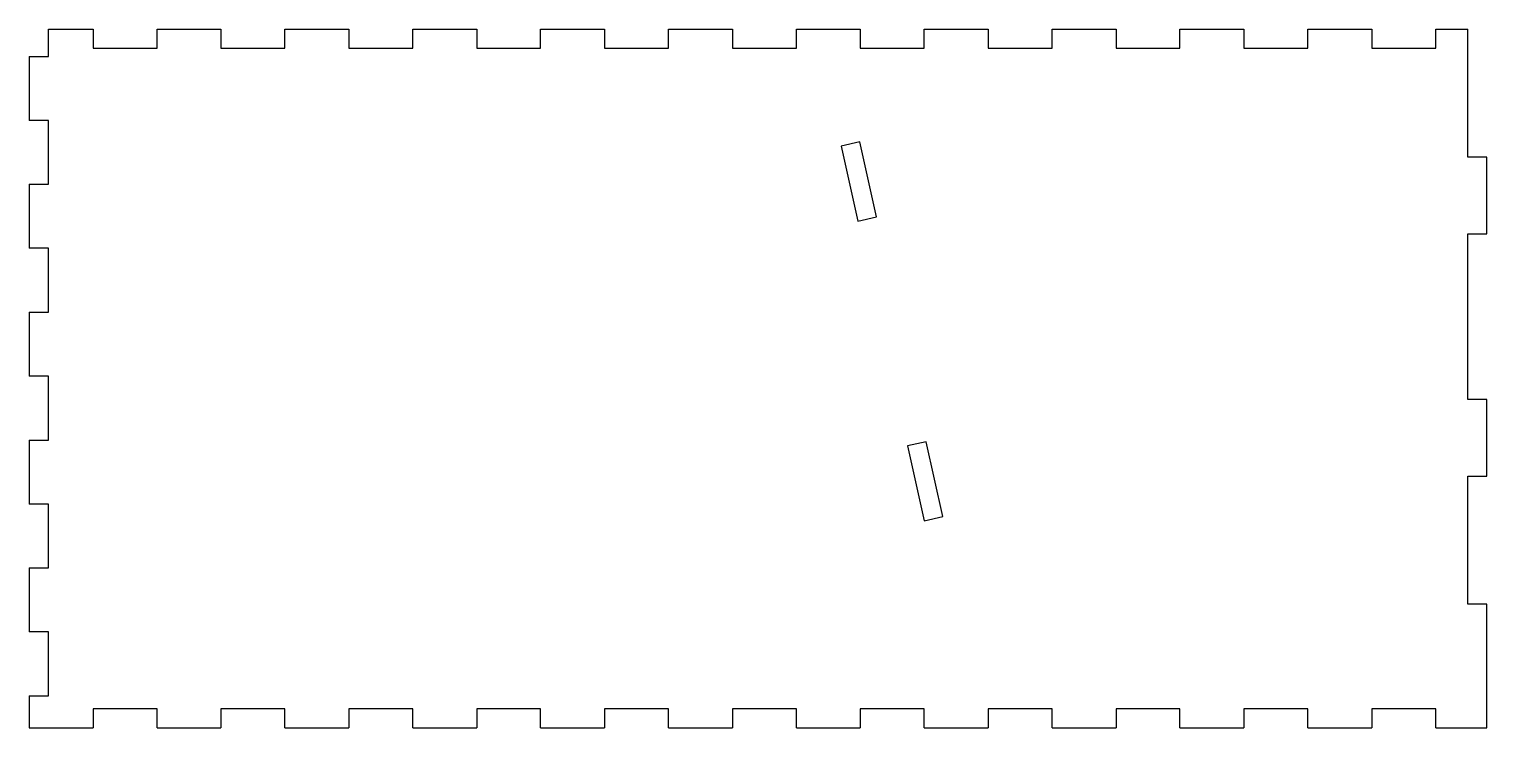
# Model space of a CAD drawing. Header units: millimetres. Extents: x 3631 to 3859, y 1002 to 1112.
import ezdxf

# ---------------------------------------------------------------- set-up
doc = ezdxf.new("R2010")
doc.units = ezdxf.units.MM

msp = doc.modelspace()

# ---------------------------------------------------------------- linework, layer by layer
at = {"color": 0, "extrusion": (-6.12323e-17, 0, -1)}
for p, q in [((3633.76, 1107.45, -131.62), (3633.76, 1111.72, -131.62)), ((3633.76, 1111.72, -131.62), (3640.76, 1111.72, -131.62)), ((3640.76, 1111.72, -131.62), (3640.76, 1108.72, -131.62)), ((3650.76, 1108.72, -131.62), (3650.76, 1111.72, -131.62)), ((3650.76, 1111.72, -131.62), (3660.76, 1111.72, -131.62)), ((3660.76, 1111.72, -131.62), (3660.76, 1108.72, -131.62)), ((3670.76, 1108.72, -131.62), (3670.76, 1111.72, -131.62)), ((3670.76, 1111.72, -131.62), (3680.76, 1111.72, -131.62)), ((3680.76, 1111.72, -131.62), (3680.76, 1108.72, -131.62)), ((3690.76, 1108.72, -131.62), (3690.76, 1111.72, -131.62)), ((3690.76, 1111.72, -131.62), (3700.76, 1111.72, -131.62)), ((3700.76, 1111.72, -131.62), (3700.76, 1108.72, -131.62)), ((3710.76, 1108.72, -131.62), (3710.76, 1111.72, -131.62)), ((3710.76, 1111.72, -131.62), (3720.76, 1111.72, -131.62)), ((3720.76, 1111.72, -131.62), (3720.76, 1108.72, -131.62)), ((3730.76, 1108.72, -131.62), (3730.76, 1111.72, -131.62)), ((3730.76, 1111.72, -131.62), (3740.76, 1111.72, -131.62)), ((3740.76, 1111.72, -131.62), (3740.76, 1108.72, -131.62)), ((3750.76, 1108.72, -131.62), (3750.76, 1111.72, -131.62)), ((3750.76, 1111.72, -131.62), (3760.76, 1111.72, -131.62)), ((3760.76, 1111.72, -131.62), (3760.76, 1108.72, -131.62)), ((3770.76, 1108.72, -131.62), (3770.76, 1111.72, -131.62)), ((3770.76, 1111.72, -131.62), (3780.76, 1111.72, -131.62)), ((3780.76, 1111.72, -131.62), (3780.76, 1108.72, -131.62)), ((3790.76, 1108.72, -131.62), (3790.76, 1111.72, -131.62)), ((3790.76, 1111.72, -131.62), (3800.76, 1111.72, -131.62)), ((3800.76, 1111.72, -131.62), (3800.76, 1108.72, -131.62)), ((3810.76, 1108.72, -131.62), (3810.76, 1111.72, -131.62)), ((3810.76, 1111.72, -131.62), (3820.76, 1111.72, -131.62)), ((3820.76, 1111.72, -131.62), (3820.76, 1108.72, -131.62)), ((3830.76, 1108.72, -131.62), (3830.76, 1111.72, -131.62)), ((3830.76, 1111.72, -131.62), (3840.76, 1111.72, -131.62)), ((3840.76, 1111.72, -131.62), (3840.76, 1108.72, -131.62)), ((3850.76, 1108.72, -131.62), (3850.76, 1111.72, -131.62)), ((3850.76, 1111.72, -131.62), (3855.76, 1111.72, -131.62)), ((3855.76, 1091.72, -131.62), (3855.76, 1111.72, -131.62)), ((3640.76, 1108.72, -131.62), (3650.76, 1108.72, -131.62)), ((3660.76, 1108.72, -131.62), (3670.76, 1108.72, -131.62)), ((3680.76, 1108.72, -131.62), (3690.76, 1108.72, -131.62)), ((3700.76, 1108.72, -131.62), (3710.76, 1108.72, -131.62)), ((3720.76, 1108.72, -131.62), (3730.76, 1108.72, -131.62)), ((3740.76, 1108.72, -131.62), (3750.76, 1108.72, -131.62)), ((3760.76, 1108.72, -131.62), (3770.76, 1108.72, -131.62)), ((3780.76, 1108.72, -131.62), (3790.76, 1108.72, -131.62)), ((3800.76, 1108.72, -131.62), (3810.76, 1108.72, -131.62)), ((3820.76, 1108.72, -131.62), (3830.76, 1108.72, -131.62)), ((3840.76, 1108.72, -131.62), (3850.76, 1108.72, -131.62)), ((3630.76, 1107.45, -131.62), (3630.76, 1097.45, -131.62)), ((3630.76, 1107.45, -131.62), (3633.76, 1107.45, -131.62)), ((3633.76, 1097.45, -131.62), (3630.76, 1097.45, -131.62)), ((3633.76, 1087.45, -131.62), (3633.76, 1097.45, -131.62)), ((3760.68, 1094.07, -131.62), (3757.76, 1093.42, -131.62)), ((3757.76, 1093.42, -131.62), (3760.35, 1081.71, -131.62)), ((3763.28, 1082.35, -131.62), (3760.68, 1094.07, -131.62)), ((3858.76, 1091.72, -131.62), (3855.76, 1091.72, -131.62)), ((3858.76, 1079.72, -131.62), (3858.76, 1091.72, -131.62)), ((3630.76, 1087.45, -131.62), (3630.76, 1077.45, -131.62)), ((3630.76, 1087.45, -131.62), (3633.76, 1087.45, -131.62)), ((3760.35, 1081.71, -131.62), (3763.28, 1082.35, -131.62)), ((3855.76, 1079.72, -131.62), (3858.76, 1079.72, -131.62)), ((3855.76, 1053.79, -131.62), (3855.76, 1079.72, -131.62)), ((3633.76, 1077.45, -131.62), (3630.76, 1077.45, -131.62)), ((3633.76, 1067.45, -131.62), (3633.76, 1077.45, -131.62)), ((3630.76, 1067.45, -131.62), (3630.76, 1057.45, -131.62)), ((3630.76, 1067.45, -131.62), (3633.76, 1067.45, -131.62)), ((3633.76, 1057.45, -131.62), (3630.76, 1057.45, -131.62)), ((3633.76, 1047.45, -131.62), (3633.76, 1057.45, -131.62)), ((3858.76, 1053.79, -131.62), (3855.76, 1053.79, -131.62)), ((3858.76, 1041.79, -131.62), (3858.76, 1053.79, -131.62)), ((3630.76, 1047.45, -131.62), (3630.76, 1037.45, -131.62)), ((3630.76, 1047.45, -131.62), (3633.76, 1047.45, -131.62)), ((3771.06, 1047.2, -131.62), (3768.14, 1046.55, -131.62)), ((3768.14, 1046.55, -131.62), (3770.73, 1034.83, -131.62)), ((3773.66, 1035.48, -131.62), (3771.06, 1047.2, -131.62)), ((3855.76, 1041.79, -131.62), (3858.76, 1041.79, -131.62)), ((3855.76, 1021.79, -131.62), (3855.76, 1041.79, -131.62)), ((3633.76, 1037.45, -131.62), (3630.76, 1037.45, -131.62)), ((3633.76, 1027.45, -131.62), (3633.76, 1037.45, -131.62)), ((3770.73, 1034.83, -131.62), (3773.66, 1035.48, -131.62)), ((3630.76, 1027.45, -131.62), (3630.76, 1017.45, -131.62)), ((3630.76, 1027.45, -131.62), (3633.76, 1027.45, -131.62)), ((3858.76, 1021.79, -131.62), (3855.76, 1021.79, -131.62)), ((3858.76, 1002.45, -131.62), (3858.76, 1021.79, -131.62)), ((3633.76, 1017.45, -131.62), (3630.76, 1017.45, -131.62)), ((3633.76, 1007.45, -131.62), (3633.76, 1017.45, -131.62)), ((3630.76, 1007.45, -131.62), (3630.76, 1002.45, -131.62)), ((3630.76, 1007.45, -131.62), (3633.76, 1007.45, -131.62)), ((3650.76, 1005.45, -131.62), (3640.76, 1005.45, -131.62)), ((3640.76, 1005.45, -131.62), (3640.76, 1002.45, -131.62)), ((3650.76, 1002.45, -131.62), (3650.76, 1005.45, -131.62)), ((3670.76, 1005.45, -131.62), (3660.76, 1005.45, -131.62)), ((3660.76, 1005.45, -131.62), (3660.76, 1002.45, -131.62)), ((3670.76, 1002.45, -131.62), (3670.76, 1005.45, -131.62)), ((3690.76, 1005.45, -131.62), (3680.76, 1005.45, -131.62)), ((3680.76, 1005.45, -131.62), (3680.76, 1002.45, -131.62)), ((3690.76, 1002.45, -131.62), (3690.76, 1005.45, -131.62)), ((3710.76, 1005.45, -131.62), (3700.76, 1005.45, -131.62)), ((3700.76, 1005.45, -131.62), (3700.76, 1002.45, -131.62)), ((3710.76, 1002.45, -131.62), (3710.76, 1005.45, -131.62)), ((3730.76, 1005.45, -131.62), (3720.76, 1005.45, -131.62)), ((3720.76, 1005.45, -131.62), (3720.76, 1002.45, -131.62)), ((3730.76, 1002.45, -131.62), (3730.76, 1005.45, -131.62)), ((3750.76, 1005.45, -131.62), (3740.76, 1005.45, -131.62)), ((3740.76, 1005.45, -131.62), (3740.76, 1002.45, -131.62)), ((3750.76, 1002.45, -131.62), (3750.76, 1005.45, -131.62)), ((3770.76, 1005.45, -131.62), (3760.76, 1005.45, -131.62)), ((3760.76, 1005.45, -131.62), (3760.76, 1002.45, -131.62)), ((3770.76, 1002.45, -131.62), (3770.76, 1005.45, -131.62)), ((3790.76, 1005.45, -131.62), (3780.76, 1005.45, -131.62)), ((3780.76, 1005.45, -131.62), (3780.76, 1002.45, -131.62)), ((3790.76, 1002.45, -131.62), (3790.76, 1005.45, -131.62)), ((3810.76, 1005.45, -131.62), (3800.76, 1005.45, -131.62)), ((3800.76, 1005.45, -131.62), (3800.76, 1002.45, -131.62)), ((3810.76, 1002.45, -131.62), (3810.76, 1005.45, -131.62)), ((3830.76, 1005.45, -131.62), (3820.76, 1005.45, -131.62)), ((3820.76, 1005.45, -131.62), (3820.76, 1002.45, -131.62)), ((3830.76, 1002.45, -131.62), (3830.76, 1005.45, -131.62)), ((3850.76, 1005.45, -131.62), (3840.76, 1005.45, -131.62)), ((3840.76, 1005.45, -131.62), (3840.76, 1002.45, -131.62)), ((3850.76, 1002.45, -131.62), (3850.76, 1005.45, -131.62)), ((3630.76, 1002.45, -131.62), (3640.76, 1002.45, -131.62)), ((3650.76, 1002.45, -131.62), (3660.76, 1002.45, -131.62)), ((3670.76, 1002.45, -131.62), (3680.76, 1002.45, -131.62)), ((3690.76, 1002.45, -131.62), (3700.76, 1002.45, -131.62)), ((3710.76, 1002.45, -131.62), (3720.76, 1002.45, -131.62)), ((3730.76, 1002.45, -131.62), (3740.76, 1002.45, -131.62)), ((3750.76, 1002.45, -131.62), (3760.76, 1002.45, -131.62)), ((3770.76, 1002.45, -131.62), (3780.76, 1002.45, -131.62)), ((3790.76, 1002.45, -131.62), (3800.76, 1002.45, -131.62)), ((3810.76, 1002.45, -131.62), (3820.76, 1002.45, -131.62)), ((3830.76, 1002.45, -131.62), (3840.76, 1002.45, -131.62)), ((3850.76, 1002.45, -131.62), (3858.76, 1002.45, -131.62))]:
    msp.add_line(p, q, dxfattribs=at)

doc.saveas('drawing.dxf')
